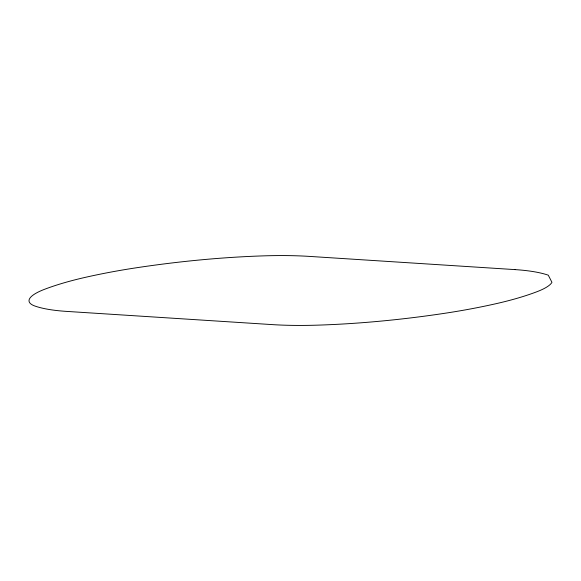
<?xml version="1.0" encoding="UTF-8"?>
<svg xmlns="http://www.w3.org/2000/svg" width="581" height="581" viewBox="0 0 581 581"><rect width="100%" height="100%" fill="white"/><g stroke="black" fill="none" stroke-linecap="round" stroke-linejoin="round"><path stroke-width="0.87" d="M514.977 269.606L309.695 256.417A184.693 44.367 -7.8 0 0 264.072 255.851A279.025 67.026 -7.8 0 0 136.76 267.718A184.693 44.367 -7.8 0 0 85.494 277.311A117.928 28.331 -7.8 0 0 44.563 289.302A55.921 13.436 -7.8 0 0 35.216 306.143A117.928 28.331 -7.8 0 0 66.575 311.394L271.857 324.583A184.693 44.367 -7.8 0 0 317.48 325.149A279.025 67.026 -7.8 0 0 444.792 313.282A184.693 44.367 -7.8 0 0 496.058 303.689A117.928 28.331 -7.8 0 0 536.997 291.698A55.921 13.436 -7.8 0 0 551.95 282.315L548.275 275.183A125.22 30.081 -7.8 0 0 514.977 269.606"/></g></svg>
